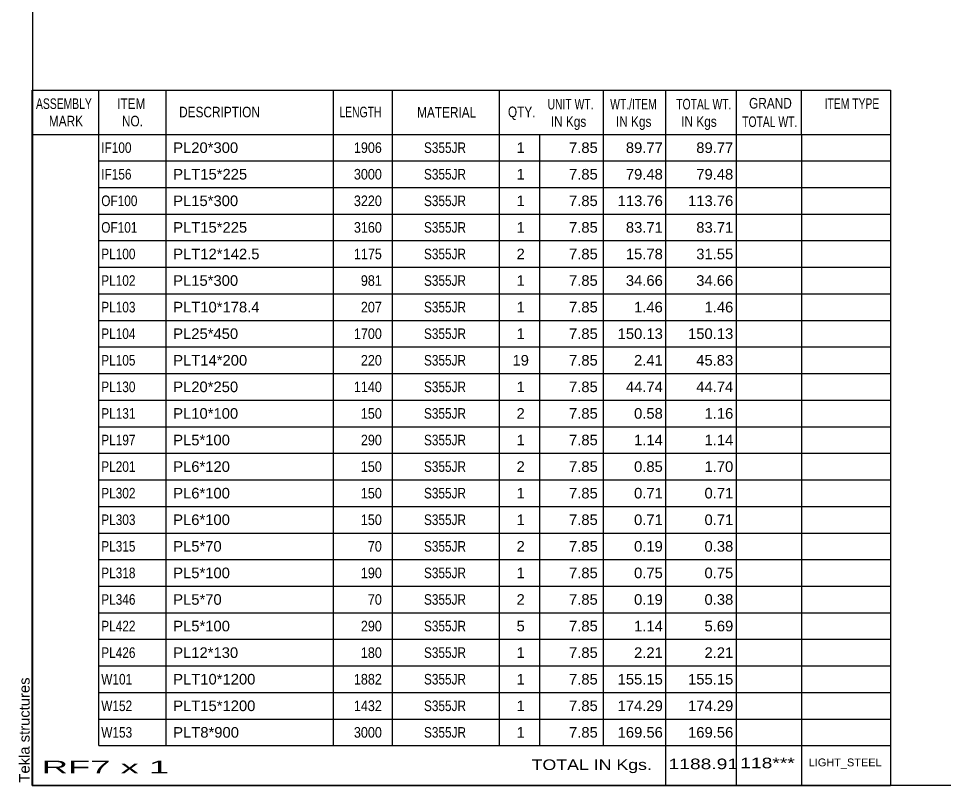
# Model space of a CAD drawing. Header units: millimetres. Extents: x -351 to 51, y -188 to 89.
# Drawn here: x -351.2 to -184.1, y -188.2 to -49.7 of the extents above; entities that cross this region are included whole.
import ezdxf

# ---------------------------------------------------------------- set-up
doc = ezdxf.new("R2010")
doc.units = ezdxf.units.MM
doc.styles.add('Arial', font='ARIAL.TTF', dxfattribs={"height": 0.2})

# ---------------------------------------------------------------- blocks, each defined once
blk = doc.blocks.new('Unknown-623466646-1210')
at = {"color": 5, "linetype": 'Continuous'}
for p, q in [((-348.73, 88.83), (-348.73, -188.17)), ((-348.73, -188.17), (51.27, -188.17))]:
    blk.add_line(p, q, dxfattribs=at)
at = {"color": 174, "linetype": 'Continuous', "style": 'Arial'}
blk.add_text('Tekla structures', height=1.9102, rotation=90, dxfattribs=at).set_placement((-349.23, -187.67))
blk = doc.blocks.new('CBS_BOM-623466646-11648')
at = {"color": 7, "linetype": 'Continuous'}
for p, q in [((-348.76, -70.6), (-348.76, -62.6)), ((-348.76, -62.6), (-193.84, -62.6)), ((-336.76, -70.6), (-336.76, -62.6)), ((-324.57, -70.6), (-324.57, -62.6)), ((-294.4, -70.6), (-294.4, -62.6)), ((-283.72, -70.6), (-283.72, -62.6)), ((-264.41, -70.6), (-264.41, -62.6)), ((-245.61, -70.6), (-245.61, -62.6)), ((-234.39, -70.6), (-234.39, -62.6)), ((-221.61, -70.6), (-221.61, -62.6)), ((-209.86, -70.6), (-209.86, -62.6)), ((-193.84, -62.61), (-193.84, -70.59)), ((-348.76, -70.6), (-193.84, -70.6)), ((-348.76, -75.4), (-348.76, -70.6)), ((-336.76, -75.4), (-336.76, -70.6)), ((-324.57, -75.4), (-324.57, -70.6)), ((-294.4, -75.4), (-294.4, -70.6)), ((-283.72, -75.4), (-283.72, -70.6)), ((-264.41, -75.4), (-264.41, -70.6)), ((-257.14, -75.4), (-257.14, -70.6)), ((-245.61, -75.4), (-245.61, -70.6)), ((-234.39, -75.4), (-234.39, -70.6)), ((-221.61, -75.4), (-221.61, -70.6)), ((-209.84, -75.4), (-209.84, -70.6)), ((-193.84, -70.6), (-193.84, -75.4)), ((-348.76, -80.2), (-348.76, -75.4)), ((-336.76, -75.4), (-193.84, -75.4)), ((-336.76, -80.2), (-336.76, -75.4)), ((-324.57, -80.2), (-324.57, -75.4)), ((-294.4, -80.2), (-294.4, -75.4)), ((-283.72, -80.2), (-283.72, -75.4)), ((-264.41, -80.2), (-264.41, -75.4)), ((-257.14, -80.2), (-257.14, -75.4)), ((-245.61, -80.2), (-245.61, -75.4)), ((-234.39, -80.2), (-234.39, -75.4)), ((-221.61, -80.2), (-221.61, -75.4)), ((-209.84, -80.2), (-209.84, -75.4)), ((-193.84, -75.4), (-193.84, -80.2)), ((-348.76, -85), (-348.76, -80.2)), ((-336.76, -80.2), (-193.84, -80.2)), ((-336.76, -85), (-336.76, -80.2)), ((-324.57, -85), (-324.57, -80.2)), ((-294.4, -85), (-294.4, -80.2)), ((-283.72, -85), (-283.72, -80.2)), ((-264.41, -85), (-264.41, -80.2)), ((-257.14, -85), (-257.14, -80.2)), ((-245.61, -85), (-245.61, -80.2)), ((-234.39, -85), (-234.39, -80.2)), ((-221.61, -85), (-221.61, -80.2)), ((-209.84, -85), (-209.84, -80.2)), ((-193.84, -80.2), (-193.84, -85)), ((-348.76, -89.8), (-348.76, -85)), ((-336.76, -85), (-193.84, -85)), ((-336.76, -89.8), (-336.76, -85)), ((-324.57, -89.8), (-324.57, -85)), ((-294.4, -89.8), (-294.4, -85)), ((-283.72, -89.8), (-283.72, -85)), ((-264.41, -89.8), (-264.41, -85)), ((-257.14, -89.8), (-257.14, -85)), ((-245.61, -89.8), (-245.61, -85)), ((-234.39, -89.8), (-234.39, -85)), ((-221.61, -89.8), (-221.61, -85)), ((-209.84, -89.8), (-209.84, -85)), ((-193.84, -85), (-193.84, -89.8)), ((-348.76, -94.6), (-348.76, -89.8)), ((-336.76, -89.8), (-193.84, -89.8)), ((-336.76, -94.6), (-336.76, -89.8)), ((-324.57, -94.6), (-324.57, -89.8)), ((-294.4, -94.6), (-294.4, -89.8)), ((-283.72, -94.6), (-283.72, -89.8)), ((-264.41, -94.6), (-264.41, -89.8)), ((-257.14, -94.6), (-257.14, -89.8)), ((-245.61, -94.6), (-245.61, -89.8)), ((-234.39, -94.6), (-234.39, -89.8)), ((-221.61, -94.6), (-221.61, -89.8)), ((-209.84, -94.6), (-209.84, -89.8)), ((-193.84, -89.8), (-193.84, -94.6)), ((-348.76, -99.4), (-348.76, -94.6)), ((-336.76, -94.6), (-193.84, -94.6)), ((-336.76, -99.4), (-336.76, -94.6)), ((-324.57, -99.4), (-324.57, -94.6)), ((-294.4, -99.4), (-294.4, -94.6)), ((-283.72, -99.4), (-283.72, -94.6)), ((-264.41, -99.4), (-264.41, -94.6)), ((-257.14, -99.4), (-257.14, -94.6)), ((-245.61, -99.4), (-245.61, -94.6)), ((-234.39, -99.4), (-234.39, -94.6)), ((-221.61, -99.4), (-221.61, -94.6)), ((-209.84, -99.4), (-209.84, -94.6)), ((-193.84, -94.6), (-193.84, -99.4)), ((-348.76, -104.2), (-348.76, -99.4)), ((-336.76, -99.4), (-193.84, -99.4)), ((-336.76, -104.2), (-336.76, -99.4)), ((-324.57, -104.2), (-324.57, -99.4)), ((-294.4, -104.2), (-294.4, -99.4)), ((-283.72, -104.2), (-283.72, -99.4)), ((-264.41, -104.2), (-264.41, -99.4)), ((-257.14, -104.2), (-257.14, -99.4)), ((-245.61, -104.2), (-245.61, -99.4)), ((-234.39, -104.2), (-234.39, -99.4)), ((-221.61, -104.2), (-221.61, -99.4)), ((-209.84, -104.2), (-209.84, -99.4)), ((-193.84, -99.4), (-193.84, -104.2)), ((-348.76, -109), (-348.76, -104.2)), ((-336.76, -104.2), (-193.84, -104.2)), ((-336.76, -109), (-336.76, -104.2)), ((-324.57, -109), (-324.57, -104.2)), ((-294.4, -109), (-294.4, -104.2)), ((-283.72, -109), (-283.72, -104.2)), ((-264.41, -109), (-264.41, -104.2)), ((-257.14, -109), (-257.14, -104.2)), ((-245.61, -109), (-245.61, -104.2)), ((-234.39, -109), (-234.39, -104.2)), ((-221.61, -109), (-221.61, -104.2)), ((-209.84, -109), (-209.84, -104.2)), ((-193.84, -104.2), (-193.84, -109)), ((-348.76, -113.8), (-348.76, -109)), ((-336.76, -109), (-193.84, -109)), ((-336.76, -113.8), (-336.76, -109)), ((-324.57, -113.8), (-324.57, -109)), ((-294.4, -113.8), (-294.4, -109)), ((-283.72, -113.8), (-283.72, -109)), ((-264.41, -113.8), (-264.41, -109)), ((-257.14, -113.8), (-257.14, -109)), ((-245.61, -113.8), (-245.61, -109)), ((-234.39, -113.8), (-234.39, -109)), ((-221.61, -113.8), (-221.61, -109)), ((-209.84, -113.8), (-209.84, -109)), ((-193.84, -109), (-193.84, -113.8)), ((-348.76, -118.6), (-348.76, -113.8)), ((-336.76, -113.8), (-193.84, -113.8)), ((-336.76, -118.6), (-336.76, -113.8)), ((-324.57, -118.6), (-324.57, -113.8)), ((-294.4, -118.6), (-294.4, -113.8)), ((-283.72, -118.6), (-283.72, -113.8)), ((-264.41, -118.6), (-264.41, -113.8)), ((-257.14, -118.6), (-257.14, -113.8)), ((-245.61, -118.6), (-245.61, -113.8)), ((-234.39, -118.6), (-234.39, -113.8)), ((-221.61, -118.6), (-221.61, -113.8)), ((-209.84, -118.6), (-209.84, -113.8)), ((-193.84, -113.8), (-193.84, -118.6)), ((-348.76, -123.4), (-348.76, -118.6)), ((-336.76, -118.6), (-193.84, -118.6)), ((-336.76, -123.4), (-336.76, -118.6)), ((-324.57, -123.4), (-324.57, -118.6)), ((-294.4, -123.4), (-294.4, -118.6)), ((-283.72, -123.4), (-283.72, -118.6)), ((-264.41, -123.4), (-264.41, -118.6)), ((-257.14, -123.4), (-257.14, -118.6)), ((-245.61, -123.4), (-245.61, -118.6)), ((-234.39, -123.4), (-234.39, -118.6)), ((-221.61, -123.4), (-221.61, -118.6)), ((-209.84, -123.4), (-209.84, -118.6)), ((-193.84, -118.6), (-193.84, -123.4)), ((-348.76, -128.2), (-348.76, -123.4)), ((-336.76, -123.4), (-193.84, -123.4)), ((-336.76, -128.2), (-336.76, -123.4)), ((-324.57, -128.2), (-324.57, -123.4)), ((-294.4, -128.2), (-294.4, -123.4)), ((-283.72, -128.2), (-283.72, -123.4)), ((-264.41, -128.2), (-264.41, -123.4)), ((-257.14, -128.2), (-257.14, -123.4)), ((-245.61, -128.2), (-245.61, -123.4)), ((-234.39, -128.2), (-234.39, -123.4)), ((-221.61, -128.2), (-221.61, -123.4)), ((-209.84, -128.2), (-209.84, -123.4)), ((-193.84, -123.4), (-193.84, -128.2)), ((-348.76, -133), (-348.76, -128.2)), ((-336.76, -128.2), (-193.84, -128.2)), ((-336.76, -133), (-336.76, -128.2)), ((-324.57, -133), (-324.57, -128.2)), ((-294.4, -133), (-294.4, -128.2)), ((-283.72, -133), (-283.72, -128.2)), ((-264.41, -133), (-264.41, -128.2)), ((-257.14, -133), (-257.14, -128.2)), ((-245.61, -133), (-245.61, -128.2)), ((-234.39, -133), (-234.39, -128.2)), ((-221.61, -133), (-221.61, -128.2)), ((-209.84, -133), (-209.84, -128.2)), ((-193.84, -128.2), (-193.84, -133)), ((-348.76, -137.8), (-348.76, -133)), ((-336.76, -133), (-193.84, -133)), ((-336.76, -137.8), (-336.76, -133)), ((-324.57, -137.8), (-324.57, -133)), ((-294.4, -137.8), (-294.4, -133)), ((-283.72, -137.8), (-283.72, -133)), ((-264.41, -137.8), (-264.41, -133)), ((-257.14, -137.8), (-257.14, -133)), ((-245.61, -137.8), (-245.61, -133)), ((-234.39, -137.8), (-234.39, -133)), ((-221.61, -137.8), (-221.61, -133)), ((-209.84, -137.8), (-209.84, -133)), ((-193.84, -133), (-193.84, -137.8)), ((-348.76, -142.6), (-348.76, -137.8)), ((-336.76, -137.8), (-193.84, -137.8)), ((-336.76, -142.6), (-336.76, -137.8)), ((-324.57, -142.6), (-324.57, -137.8)), ((-294.4, -142.6), (-294.4, -137.8)), ((-283.72, -142.6), (-283.72, -137.8)), ((-264.41, -142.6), (-264.41, -137.8)), ((-257.14, -142.6), (-257.14, -137.8)), ((-245.61, -142.6), (-245.61, -137.8)), ((-234.39, -142.6), (-234.39, -137.8)), ((-221.61, -142.6), (-221.61, -137.8)), ((-209.84, -142.6), (-209.84, -137.8)), ((-193.84, -137.8), (-193.84, -142.6)), ((-348.76, -147.4), (-348.76, -142.6)), ((-336.76, -142.6), (-193.84, -142.6)), ((-336.76, -147.4), (-336.76, -142.6)), ((-324.57, -147.4), (-324.57, -142.6)), ((-294.4, -147.4), (-294.4, -142.6)), ((-283.72, -147.4), (-283.72, -142.6)), ((-264.41, -147.4), (-264.41, -142.6)), ((-257.14, -147.4), (-257.14, -142.6)), ((-245.61, -147.4), (-245.61, -142.6)), ((-234.39, -147.4), (-234.39, -142.6)), ((-221.61, -147.4), (-221.61, -142.6)), ((-209.84, -147.4), (-209.84, -142.6)), ((-193.84, -142.6), (-193.84, -147.4)), ((-348.76, -152.2), (-348.76, -147.4)), ((-336.76, -147.4), (-193.84, -147.4)), ((-336.76, -152.2), (-336.76, -147.4)), ((-324.57, -152.2), (-324.57, -147.4)), ((-294.4, -152.2), (-294.4, -147.4)), ((-283.72, -152.2), (-283.72, -147.4)), ((-264.41, -152.2), (-264.41, -147.4)), ((-257.14, -152.2), (-257.14, -147.4)), ((-245.61, -152.2), (-245.61, -147.4)), ((-234.39, -152.2), (-234.39, -147.4)), ((-221.61, -152.2), (-221.61, -147.4)), ((-209.84, -152.2), (-209.84, -147.4)), ((-193.84, -147.4), (-193.84, -152.2)), ((-348.76, -157), (-348.76, -152.2)), ((-336.76, -152.2), (-193.84, -152.2)), ((-336.76, -157), (-336.76, -152.2)), ((-324.57, -157), (-324.57, -152.2)), ((-294.4, -157), (-294.4, -152.2)), ((-283.72, -157), (-283.72, -152.2)), ((-264.41, -157), (-264.41, -152.2)), ((-257.14, -157), (-257.14, -152.2)), ((-245.61, -157), (-245.61, -152.2)), ((-234.39, -157), (-234.39, -152.2)), ((-221.61, -157), (-221.61, -152.2)), ((-209.84, -157), (-209.84, -152.2)), ((-193.84, -152.2), (-193.84, -157)), ((-348.76, -161.8), (-348.76, -157)), ((-336.76, -157), (-193.84, -157)), ((-336.76, -161.8), (-336.76, -157)), ((-324.57, -161.8), (-324.57, -157)), ((-294.4, -161.8), (-294.4, -157)), ((-283.72, -161.8), (-283.72, -157)), ((-264.41, -161.8), (-264.41, -157)), ((-257.14, -161.8), (-257.14, -157)), ((-245.61, -161.8), (-245.61, -157)), ((-234.39, -161.8), (-234.39, -157)), ((-221.61, -161.8), (-221.61, -157)), ((-209.84, -161.8), (-209.84, -157)), ((-193.84, -157), (-193.84, -161.8)), ((-348.76, -166.6), (-348.76, -161.8)), ((-336.76, -161.8), (-193.84, -161.8)), ((-336.76, -166.6), (-336.76, -161.8)), ((-324.57, -166.6), (-324.57, -161.8)), ((-294.4, -166.6), (-294.4, -161.8)), ((-283.72, -166.6), (-283.72, -161.8)), ((-264.41, -166.6), (-264.41, -161.8)), ((-257.14, -166.6), (-257.14, -161.8)), ((-245.61, -166.6), (-245.61, -161.8)), ((-234.39, -166.6), (-234.39, -161.8)), ((-221.61, -166.6), (-221.61, -161.8)), ((-209.84, -166.6), (-209.84, -161.8)), ((-193.84, -161.8), (-193.84, -166.6)), ((-348.76, -171.4), (-348.76, -166.6)), ((-336.76, -166.6), (-193.84, -166.6)), ((-336.76, -171.4), (-336.76, -166.6)), ((-324.57, -171.4), (-324.57, -166.6)), ((-294.4, -171.4), (-294.4, -166.6)), ((-283.72, -171.4), (-283.72, -166.6)), ((-264.41, -171.4), (-264.41, -166.6)), ((-257.14, -171.4), (-257.14, -166.6)), ((-245.61, -171.4), (-245.61, -166.6)), ((-234.39, -171.4), (-234.39, -166.6)), ((-221.61, -171.4), (-221.61, -166.6)), ((-209.84, -171.4), (-209.84, -166.6)), ((-193.84, -166.6), (-193.84, -171.4)), ((-348.76, -176.2), (-348.76, -171.4)), ((-336.76, -171.4), (-193.84, -171.4)), ((-336.76, -176.2), (-336.76, -171.4)), ((-324.57, -176.2), (-324.57, -171.4)), ((-294.4, -176.2), (-294.4, -171.4)), ((-283.72, -176.2), (-283.72, -171.4)), ((-264.41, -176.2), (-264.41, -171.4)), ((-257.14, -176.2), (-257.14, -171.4)), ((-245.61, -176.2), (-245.61, -171.4)), ((-234.39, -176.2), (-234.39, -171.4)), ((-221.61, -176.2), (-221.61, -171.4)), ((-209.84, -176.2), (-209.84, -171.4)), ((-193.84, -171.4), (-193.84, -176.2)), ((-348.76, -181), (-348.76, -176.2)), ((-336.76, -176.2), (-193.84, -176.2)), ((-336.76, -181), (-336.76, -176.2)), ((-324.57, -181), (-324.57, -176.2)), ((-294.4, -181), (-294.4, -176.2)), ((-283.72, -181), (-283.72, -176.2)), ((-264.41, -181), (-264.41, -176.2)), ((-257.14, -181), (-257.14, -176.2)), ((-245.61, -181), (-245.61, -176.2)), ((-234.39, -181), (-234.39, -176.2)), ((-221.61, -181), (-221.61, -176.2)), ((-209.84, -181), (-209.84, -176.2)), ((-193.84, -176.2), (-193.84, -181)), ((-348.76, -188.2), (-348.76, -181.02)), ((-336.76, -181), (-193.84, -181)), ((-234.39, -188.2), (-234.39, -181.02)), ((-221.61, -188.2), (-221.61, -181.02)), ((-209.8, -188.2), (-209.8, -181.02)), ((-193.84, -181), (-193.84, -188.2)), ((-348.76, -188.2), (-193.84, -188.2))]:
    blk.add_line(p, q, dxfattribs=at)
at = {"color": 3, "linetype": 'Continuous', "style": 'Arial'}
for s, height, width, p in [('ASSEMBLY', 1.91, 0.7, (-348.08, -66.02)), ('ITEM', 1.91, 0.8, (-333.43, -66.02)), ('UNIT WT.', 1.91, 0.7, (-255.72, -66.1)), ('WT./ITEM', 1.91, 0.7, (-244.42, -66.1)), ('TOTAL WT.', 1.91, 0.7, (-232.49, -66.1)), ('GRAND', 1.91, 0.8, (-219.34, -65.94)), ('ITEM TYPE', 1.91, 0.7, (-205.7, -66.02)), ('DESCRIPTION', 1.9102, 0.8, (-322.24, -67.53)), ('LENGTH', 1.91, 0.7, (-293.3, -67.53)), ('MATERIAL', 1.91, 0.8, (-279.28, -67.58)), ('QTY.', 1.91, 0.8, (-262.88, -67.5)), ('MARK', 1.91, 0.8, (-345.76, -69.16)), ('NO.', 1.91, 0.8, (-332.57, -69.16)), ('IN Kgs', 1.91, 0.8, (-255.14, -69.24)), ('IN Kgs', 1.91, 0.8, (-243.38, -69.24)), ('IN Kgs', 1.91, 0.8, (-231.59, -69.24)), ('TOTAL WT.', 1.91, 0.7, (-220.59, -69.28))]:
    blk.add_text(s, height=height, dxfattribs=dict(at, width=width)).set_placement(p)
at = {"color": 7, "linetype": 'Continuous', "style": 'Arial'}
for s, width, p in [('IF100', 0.8, (-336.3, -73.96)), ('1906', 0.85, (-290.69, -73.96)), ('S355JR', 0.8, (-278.04, -73.96)), ('IF156', 0.8, (-336.3, -78.76)), ('3000', 0.85, (-290.69, -78.76)), ('S355JR', 0.8, (-278.04, -78.76)), ('OF100', 0.8, (-336.3, -83.56)), ('3220', 0.85, (-290.69, -83.56)), ('S355JR', 0.8, (-278.04, -83.56)), ('OF101', 0.8, (-336.3, -88.36)), ('3160', 0.85, (-290.69, -88.36)), ('S355JR', 0.8, (-278.04, -88.36)), ('PL100', 0.8, (-336.3, -93.16)), ('1175', 0.85, (-290.69, -93.16)), ('S355JR', 0.8, (-278.04, -93.16)), ('PL102', 0.8, (-336.3, -97.96)), ('981', 0.85, (-289.43, -97.96)), ('S355JR', 0.8, (-278.04, -97.96)), ('PL103', 0.8, (-336.3, -102.76)), ('207', 0.85, (-289.43, -102.76)), ('S355JR', 0.8, (-278.04, -102.76)), ('PL104', 0.8, (-336.3, -107.56)), ('1700', 0.85, (-290.69, -107.56)), ('S355JR', 0.8, (-278.04, -107.56)), ('PL105', 0.8, (-336.3, -112.36)), ('220', 0.85, (-289.43, -112.36)), ('S355JR', 0.8, (-278.04, -112.36)), ('PL130', 0.8, (-336.3, -117.16)), ('1140', 0.85, (-290.69, -117.16)), ('S355JR', 0.8, (-278.04, -117.16)), ('PL131', 0.8, (-336.3, -121.96)), ('150', 0.85, (-289.43, -121.96)), ('S355JR', 0.8, (-278.04, -121.96)), ('PL197', 0.8, (-336.3, -126.76)), ('290', 0.85, (-289.43, -126.76)), ('S355JR', 0.8, (-278.04, -126.76)), ('PL201', 0.8, (-336.3, -131.56)), ('150', 0.85, (-289.43, -131.56)), ('S355JR', 0.8, (-278.04, -131.56)), ('PL302', 0.8, (-336.3, -136.36)), ('150', 0.85, (-289.43, -136.36)), ('S355JR', 0.8, (-278.04, -136.36)), ('PL303', 0.8, (-336.3, -141.16)), ('150', 0.85, (-289.43, -141.16)), ('S355JR', 0.8, (-278.04, -141.16)), ('PL315', 0.8, (-336.3, -145.96)), ('70', 0.85, (-288.17, -145.96)), ('S355JR', 0.8, (-278.04, -145.96)), ('PL318', 0.8, (-336.3, -150.76)), ('190', 0.85, (-289.43, -150.76)), ('S355JR', 0.8, (-278.04, -150.76)), ('PL346', 0.8, (-336.3, -155.56)), ('70', 0.85, (-288.17, -155.56)), ('S355JR', 0.8, (-278.04, -155.56)), ('PL422', 0.8, (-336.3, -160.36)), ('290', 0.85, (-289.43, -160.36)), ('S355JR', 0.8, (-278.04, -160.36)), ('PL426', 0.8, (-336.3, -165.16)), ('180', 0.85, (-289.43, -165.16)), ('S355JR', 0.8, (-278.04, -165.16)), ('W101', 0.8, (-336.3, -169.96)), ('1882', 0.85, (-290.69, -169.96)), ('S355JR', 0.8, (-278.04, -169.96)), ('W152', 0.8, (-336.3, -174.76)), ('1432', 0.85, (-290.69, -174.76)), ('S355JR', 0.8, (-278.04, -174.76)), ('W153', 0.8, (-336.3, -179.56)), ('3000', 0.85, (-290.69, -179.56)), ('S355JR', 0.8, (-278.04, -179.56))]:
    blk.add_text(s, height=1.91, dxfattribs=dict(at, width=width)).set_placement(p)
for s, height, p in [('PL20*300', 1.91, (-323.31, -73.96)), ('1', 1.91, (-261.32, -73.96)), ('7.85', 1.91, (-251.85, -73.96)), ('89.77', 1.91, (-241.59, -73.96)), ('89.77', 1.91, (-228.88, -73.96)), ('PLT15*225', 1.91, (-323.31, -78.76)), ('1', 1.91, (-261.32, -78.76)), ('7.85', 1.91, (-251.85, -78.76)), ('79.48', 1.91, (-241.59, -78.76)), ('79.48', 1.91, (-228.88, -78.76)), ('PL15*300', 1.91, (-323.31, -83.56)), ('1', 1.91, (-261.32, -83.56)), ('7.85', 1.91, (-251.85, -83.56)), ('113.76', 1.91, (-243.07, -83.56)), ('113.76', 1.91, (-230.36, -83.56)), ('PLT15*225', 1.91, (-323.31, -88.36)), ('1', 1.91, (-261.32, -88.36)), ('7.85', 1.91, (-251.85, -88.36)), ('83.71', 1.91, (-241.59, -88.36)), ('83.71', 1.91, (-228.88, -88.36)), ('PLT12*142.5', 1.9102, (-323.31, -93.16)), ('2', 1.91, (-261.32, -93.16)), ('7.85', 1.91, (-251.85, -93.16)), ('15.78', 1.91, (-241.59, -93.16)), ('31.55', 1.91, (-228.88, -93.16)), ('PL15*300', 1.91, (-323.31, -97.96)), ('1', 1.91, (-261.32, -97.96)), ('7.85', 1.91, (-251.85, -97.96)), ('34.66', 1.91, (-241.59, -97.96)), ('34.66', 1.91, (-228.88, -97.96)), ('PLT10*178.4', 1.9102, (-323.31, -102.76)), ('1', 1.91, (-261.32, -102.76)), ('7.85', 1.91, (-251.85, -102.76)), ('1.46', 1.91, (-240.11, -102.76)), ('1.46', 1.91, (-227.39, -102.76)), ('PL25*450', 1.91, (-323.31, -107.56)), ('1', 1.91, (-261.32, -107.56)), ('7.85', 1.91, (-251.85, -107.56)), ('150.13', 1.91, (-243.07, -107.56)), ('150.13', 1.91, (-230.36, -107.56)), ('PLT14*200', 1.91, (-323.31, -112.36)), ('19', 1.91, (-262.06, -112.36)), ('7.85', 1.91, (-251.85, -112.36)), ('2.41', 1.91, (-240.11, -112.36)), ('45.83', 1.91, (-228.88, -112.36)), ('PL20*250', 1.91, (-323.31, -117.16)), ('1', 1.91, (-261.32, -117.16)), ('7.85', 1.91, (-251.85, -117.16)), ('44.74', 1.91, (-241.59, -117.16)), ('44.74', 1.91, (-228.88, -117.16)), ('PL10*100', 1.91, (-323.31, -121.96)), ('2', 1.91, (-261.32, -121.96)), ('7.85', 1.91, (-251.85, -121.96)), ('0.58', 1.91, (-240.11, -121.96)), ('1.16', 1.91, (-227.39, -121.96)), ('PL5*100', 1.91, (-323.31, -126.76)), ('1', 1.91, (-261.32, -126.76)), ('7.85', 1.91, (-251.85, -126.76)), ('1.14', 1.91, (-240.11, -126.76)), ('1.14', 1.91, (-227.39, -126.76)), ('PL6*120', 1.91, (-323.31, -131.56)), ('2', 1.91, (-261.32, -131.56)), ('7.85', 1.91, (-251.85, -131.56)), ('0.85', 1.91, (-240.11, -131.56)), ('1.70', 1.91, (-227.39, -131.56)), ('PL6*100', 1.91, (-323.31, -136.36)), ('1', 1.91, (-261.32, -136.36)), ('7.85', 1.91, (-251.85, -136.36)), ('0.71', 1.91, (-240.11, -136.36)), ('0.71', 1.91, (-227.39, -136.36)), ('PL6*100', 1.91, (-323.31, -141.16)), ('1', 1.91, (-261.32, -141.16)), ('7.85', 1.91, (-251.85, -141.16)), ('0.71', 1.91, (-240.11, -141.16)), ('0.71', 1.91, (-227.39, -141.16)), ('PL5*70', 1.91, (-323.31, -145.96)), ('2', 1.91, (-261.32, -145.96)), ('7.85', 1.91, (-251.85, -145.96)), ('0.19', 1.91, (-240.11, -145.96)), ('0.38', 1.91, (-227.39, -145.96)), ('PL5*100', 1.91, (-323.31, -150.76)), ('1', 1.91, (-261.32, -150.76)), ('7.85', 1.91, (-251.85, -150.76)), ('0.75', 1.91, (-240.11, -150.76)), ('0.75', 1.91, (-227.39, -150.76)), ('PL5*70', 1.91, (-323.31, -155.56)), ('2', 1.91, (-261.32, -155.56)), ('7.85', 1.91, (-251.85, -155.56)), ('0.19', 1.91, (-240.11, -155.56)), ('0.38', 1.91, (-227.39, -155.56)), ('PL5*100', 1.91, (-323.31, -160.36)), ('5', 1.91, (-261.32, -160.36)), ('7.85', 1.91, (-251.85, -160.36)), ('1.14', 1.91, (-240.11, -160.36)), ('5.69', 1.91, (-227.39, -160.36)), ('PL12*130', 1.91, (-323.31, -165.16)), ('1', 1.91, (-261.32, -165.16)), ('7.85', 1.91, (-251.85, -165.16)), ('2.21', 1.91, (-240.11, -165.16)), ('2.21', 1.91, (-227.39, -165.16)), ('PLT10*1200', 1.91, (-323.31, -169.96)), ('1', 1.91, (-261.32, -169.96)), ('7.85', 1.91, (-251.85, -169.96)), ('155.15', 1.91, (-243.07, -169.96)), ('155.15', 1.91, (-230.36, -169.96)), ('PLT15*1200', 1.91, (-323.31, -174.76)), ('1', 1.91, (-261.32, -174.76)), ('7.85', 1.91, (-251.85, -174.76)), ('174.29', 1.91, (-243.07, -174.76)), ('174.29', 1.91, (-230.36, -174.76)), ('PLT8*900', 1.91, (-323.31, -179.56)), ('1', 1.91, (-261.32, -179.56)), ('7.85', 1.91, (-251.85, -179.56)), ('169.56', 1.91, (-243.07, -179.56)), ('169.56', 1.91, (-230.36, -179.56))]:
    blk.add_text(s, height=height, dxfattribs=at).set_placement(p)
at = {"color": 6, "linetype": 'Continuous', "style": 'Arial'}
for s, height, width, p in [('RF7 x 1', 2.292, 2.05, (-347.04, -186.01)), ('TOTAL IN Kgs.', 1.9102, 1.2, (-258.6, -185.4)), ('1188.91', 1.91, 1.3, (-233.87, -185.25)), ('118***', 1.91, 1.3, (-220.93, -185.09))]:
    blk.add_text(s, height=height, dxfattribs=dict(at, width=width)).set_placement(p)
blk.add_text('LIGHT_STEEL', height=1.4135, dxfattribs=at).set_placement((-208.58, -184.74))

msp = doc.modelspace()

# ---------------------------------------------------------------- block references
for name in ['Unknown-623466646-1210', 'CBS_BOM-623466646-11648']:
    msp.add_blockref(name, (0, 0))

doc.saveas('drawing.dxf')
